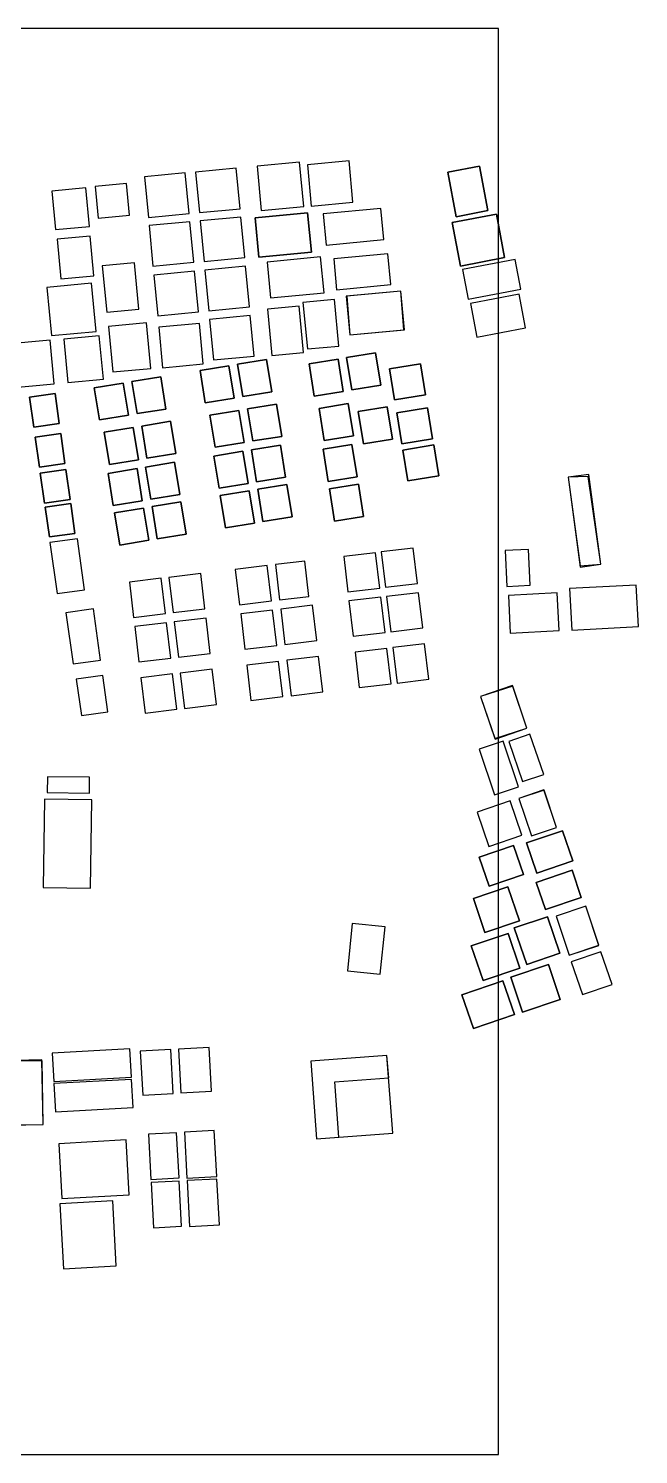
# Model space of a CAD drawing. Header units: millimetres. Extents: x 0 to 1306, y -165 to 1080.
# Drawn here: x 844 to 1306, y 0 to 1080 of the extents above; entities that cross this region are included whole.
import ezdxf

# ---------------------------------------------------------------- set-up
doc = ezdxf.new("R2010")
doc.units = ezdxf.units.MM
for name, color, linetype in [('BLDG_BOX_CAMPUS', 5, 'Continuous'), ('BLDG_BOX_PLATFORM', 3, 'Continuous'), ('BLDG_BOX_RASTER', 1, 'Continuous'), ('BLDG_FOOTPRINT_CAMPUS', 8, 'Continuous'), ('BLDG_FOOTPRINT_PLATFORM', 94, 'Continuous'), ('BLDG_FOOTPRINT_RASTER', 12, 'Continuous'), ('MODEL_WINDOW', 7, 'Continuous')]:
    doc.layers.add(name, color=color, linetype=linetype)

msp = doc.modelspace()

# ---------------------------------------------------------------- linework, layer by layer
at = {"layer": 'BLDG_BOX_CAMPUS'}
for points in [[(857.9, 501.3), (889.9, 500.9), (890.1, 512.9), (858.1, 513.3), (857.9, 501.3)], [(1089.2, 402.2), (1085.6, 366.4), (1110.4, 363.9), (1114.1, 399.7), (1089.2, 402.2)], [(1115.5, 302.2), (1057.7, 297.9), (1062, 239.1), (1119.9, 243.4), (1115.5, 302.2)]]:
    msp.add_lwpolyline(points, close=True, dxfattribs=at)
at = {"layer": 'BLDG_BOX_PLATFORM'}
msp.add_lwpolyline([(890.8, 428.9), (891.8, 495.8), (855.8, 496.4), (854.8, 429.4), (890.8, 428.9)], close=True, dxfattribs=at)
at = {"layer": 'BLDG_BOX_RASTER'}
for points in [[(973.3, 940.6), (1004.2, 943.5), (1001.2, 974.3), (970.4, 971.3), (973.3, 940.6)], [(1052.4, 945.2), (1049.3, 978.8), (1017, 975.7), (1020.2, 942.2), (1052.4, 945.2)], [(1058.1, 945.5), (1089.7, 948.5), (1086.8, 979.7), (1055.2, 976.7), (1058.1, 945.5)], [(1161.6, 971.2), (1168, 937.5), (1192, 942.1), (1185.6, 975.8), (1161.6, 971.2)], [(918.1, 962.6), (894.3, 960.3), (896.5, 936.4), (920.3, 938.6), (918.1, 962.6)], [(965.5, 939.9), (962.6, 970.6), (931.7, 967.7), (934.6, 936.9), (965.5, 939.9)], [(861.4, 956.9), (864.2, 927.7), (889.9, 930.1), (887.1, 959.4), (861.4, 956.9)], [(1018.3, 906.7), (1058.2, 910.5), (1055.3, 940.5), (1015.5, 936.7), (1018.3, 906.7)], [(1067, 939.7), (1069.3, 916), (1113, 920.2), (1110.8, 943.8), (1067, 939.7)], [(966, 933.7), (935.2, 930.8), (938.1, 900.1), (969, 903), (966, 933.7)], [(976.8, 903.6), (1007.7, 906.5), (1004.8, 937.2), (973.9, 934.3), (976.8, 903.6)], [(1171.2, 900.1), (1204.7, 906.5), (1198.4, 939.5), (1164.9, 933.2), (1171.2, 900.1)], [(893.3, 892.7), (890.5, 922.8), (865.4, 920.4), (868.3, 890.4), (893.3, 892.7)], [(1077.3, 882.2), (1118.3, 886.1), (1116.1, 909.3), (1075.1, 905.5), (1077.3, 882.2)], [(903, 865.2), (927.3, 867.5), (924, 902.6), (899.6, 900.3), (903, 865.2)], [(977.5, 897), (980.4, 866.3), (1011.2, 869.2), (1008.3, 899.9), (977.5, 897)], [(1065.2, 907), (1024.6, 903.1), (1027.1, 875.9), (1067.8, 879.7), (1065.2, 907)], [(1212.7, 905.1), (1172.7, 897.5), (1177, 874.9), (1217, 882.5), (1212.7, 905.1)], [(857.6, 883.9), (861.1, 847.4), (895, 850.6), (891.6, 887.1), (857.6, 883.9)], [(972.5, 865.5), (969.6, 896.2), (938.8, 893.3), (941.7, 862.5), (972.5, 865.5)], [(1087.3, 847.9), (1128.8, 851.8), (1126, 881.2), (1084.5, 877.3), (1087.3, 847.9)], [(1215.7, 878.8), (1178.9, 871.8), (1183.7, 846.3), (1220.6, 853.3), (1215.7, 878.8)], [(1052.1, 834.5), (1048.8, 869.7), (1024.8, 867.4), (1028.1, 832.3), (1052.1, 834.5)], [(1055.2, 837.3), (1079.1, 839.5), (1075.8, 874.7), (1051.8, 872.4), (1055.2, 837.3)], [(907.7, 819.9), (936.5, 822.6), (933.2, 857.1), (904.5, 854.4), (907.7, 819.9)], [(945.4, 823), (976.2, 826), (973.3, 856.7), (942.5, 853.8), (945.4, 823)], [(1011.8, 862.7), (981, 859.7), (983.9, 829), (1014.7, 831.9), (1011.8, 862.7)], [(860.1, 844), (824.4, 840.6), (827.5, 807.5), (863.3, 810.8), (860.1, 844)], [(873.6, 811.8), (900.5, 814.4), (897.4, 847.2), (870.5, 844.6), (873.6, 811.8)], [(1088.9, 806.4), (1110.8, 810), (1106.9, 834.4), (1084.9, 830.8), (1088.9, 806.4)], [(995.7, 824.5), (973.8, 820.9), (977.7, 796.5), (999.7, 800.1), (995.7, 824.5)], [(1024.2, 829.3), (1002.2, 825.7), (1006.2, 801.3), (1028.1, 804.9), (1024.2, 829.3)], [(1082.4, 805.2), (1078.4, 829.6), (1056.5, 826), (1060.4, 801.6), (1082.4, 805.2)], [(1144.7, 802.6), (1140.9, 826), (1117.5, 822.2), (1121.3, 798.8), (1144.7, 802.6)], [(893.6, 807.9), (897.5, 783.5), (919.5, 787.1), (915.5, 811.5), (893.6, 807.9)], [(944, 816.2), (922, 812.6), (926, 788.3), (947.9, 791.8), (944, 816.2)], [(867.1, 780.9), (863.9, 803.5), (844.6, 800.8), (847.8, 778.1), (867.1, 780.9)], [(1007.3, 766.4), (1003.3, 790.8), (981.3, 787.2), (985.3, 762.8), (1007.3, 766.4)], [(1031.7, 795.5), (1009.8, 791.9), (1013.7, 767.6), (1035.7, 771.1), (1031.7, 795.5)], [(1064, 792.3), (1068, 767.9), (1090, 771.5), (1086, 795.9), (1064, 792.3)], [(1097.6, 765.5), (1119.6, 769), (1115.6, 793.4), (1093.6, 789.9), (1097.6, 765.5)], [(1150.1, 769.3), (1146.3, 792.8), (1122.9, 788.9), (1126.7, 765.5), (1150.1, 769.3)], [(927.1, 753.3), (923.1, 777.7), (901.1, 774.2), (905.1, 749.8), (927.1, 753.3)], [(955.5, 758.1), (951.5, 782.5), (929.6, 778.9), (933.5, 754.5), (955.5, 758.1)], [(848.9, 770.5), (852.1, 747.9), (871.4, 750.6), (868.2, 773.2), (848.9, 770.5)], [(984.3, 756.2), (988.2, 731.8), (1010.2, 735.4), (1006.2, 759.8), (984.3, 756.2)], [(1034.7, 764.5), (1012.7, 760.9), (1016.7, 736.6), (1038.6, 740.1), (1034.7, 764.5)], [(1092.9, 740.5), (1088.9, 764.9), (1067, 761.3), (1070.9, 736.9), (1092.9, 740.5)], [(1150.9, 764.6), (1127.5, 760.7), (1131.3, 737.3), (1154.7, 741.1), (1150.9, 764.6)], [(875.3, 723.3), (872, 746), (852.7, 743.2), (855.9, 720.6), (875.3, 723.3)], [(904.1, 743.1), (908, 718.8), (930, 722.3), (926, 746.7), (904.1, 743.1)], [(932.5, 747.9), (936.5, 723.5), (958.4, 727.1), (954.5, 751.5), (932.5, 747.9)], [(1043.5, 710.2), (1039.5, 734.6), (1017.6, 731), (1021.5, 706.6), (1043.5, 710.2)], [(1097.8, 710.5), (1093.8, 734.9), (1071.8, 731.3), (1075.8, 706.9), (1097.8, 710.5)], [(1252.8, 740.2), (1262, 672.1), (1277.7, 674.2), (1268.5, 742.3), (1252.8, 740.2)], [(989.1, 726.2), (993.1, 701.8), (1015.1, 705.4), (1011.1, 729.8), (989.1, 726.2)], [(856.4, 717.5), (859.6, 694.9), (878.9, 697.6), (875.7, 720.2), (856.4, 717.5)], [(934.9, 692.4), (930.9, 716.8), (909, 713.2), (912.9, 688.8), (934.9, 692.4)], [(963.3, 697.1), (959.3, 721.5), (937.4, 717.9), (941.4, 693.6), (963.3, 697.1)], [(886.3, 654.9), (880.8, 693.6), (859.9, 690.7), (865.4, 652), (886.3, 654.9)], [(1106.8, 683), (1082.7, 680.1), (1085.9, 653.4), (1110, 656.2), (1106.8, 683)], [(1138.6, 659.7), (1135.4, 686.4), (1111.2, 683.6), (1114.4, 656.8), (1138.6, 659.7)], [(1224.1, 658.3), (1222.7, 685.5), (1205, 684.6), (1206.4, 657.4), (1224.1, 658.3)], [(1003.7, 643.6), (1027.9, 646.5), (1024.7, 673.2), (1000.5, 670.3), (1003.7, 643.6)], [(1056.3, 649.8), (1053.1, 676.7), (1030.9, 674), (1034.1, 647.2), (1056.3, 649.8)], [(923.4, 634), (947.6, 636.9), (944.4, 663.6), (920.2, 660.8), (923.4, 634)], [(974.3, 667.2), (950.2, 664.3), (953.4, 637.6), (977.5, 640.4), (974.3, 667.2)], [(1089.9, 619.7), (1114, 622.6), (1110.8, 649.3), (1086.7, 646.5), (1089.9, 619.7)], [(1139.4, 652.7), (1115.2, 649.9), (1118.4, 623.1), (1142.6, 626), (1139.4, 652.7)], [(1244.6, 652.5), (1207.5, 650.6), (1209, 622), (1246, 624), (1244.6, 652.5)], [(1255.6, 624.4), (1306.2, 627), (1304.5, 658.5), (1253.9, 655.9), (1255.6, 624.4)], [(898.3, 601.7), (892.9, 640.4), (872, 637.5), (877.5, 598.8), (898.3, 601.7)], [(1004.6, 636.7), (1007.8, 609.9), (1031.9, 612.8), (1028.7, 639.5), (1004.6, 636.7)], [(1034.9, 640.3), (1038.1, 613.5), (1062.3, 616.4), (1059.1, 643.2), (1034.9, 640.3)], [(948.4, 630), (924.3, 627.1), (927.5, 600.3), (951.6, 603.2), (948.4, 630)], [(954.2, 630.6), (957.4, 603.9), (981.5, 606.7), (978.3, 633.5), (954.2, 630.6)], [(1091.3, 607.6), (1094.5, 580.9), (1118.7, 583.8), (1115.5, 610.5), (1091.3, 607.6)], [(1119.9, 611.1), (1123.1, 584.3), (1147.2, 587.2), (1144, 613.9), (1119.9, 611.1)], [(962, 565.1), (986.2, 567.9), (983, 594.7), (958.8, 591.8), (962, 565.1)], [(1033.3, 600.7), (1009.2, 597.9), (1012.4, 571.1), (1036.5, 574), (1033.3, 600.7)], [(1042.8, 574.7), (1066.9, 577.6), (1063.7, 604.4), (1039.6, 601.5), (1042.8, 574.7)], [(903.9, 562.5), (900, 590.1), (879.8, 587.2), (883.8, 559.6), (903.9, 562.5)], [(953, 591.2), (928.9, 588.3), (932.1, 561.5), (956.2, 564.4), (953, 591.2)], [(1186.4, 574.1), (1197.4, 541.8), (1221.6, 550), (1210.7, 582.3), (1186.4, 574.1)], [(1185.4, 534.1), (1197.1, 499.5), (1215.2, 505.7), (1203.5, 540.2), (1185.4, 534.1)], [(1234.3, 515), (1223.9, 545.6), (1207.9, 540.1), (1218.3, 509.6), (1234.3, 515)], [(1244.1, 474.9), (1234.5, 503.3), (1215.5, 496.8), (1225.1, 468.5), (1244.1, 474.9)], [(1183.9, 486.6), (1192.7, 460.6), (1217.6, 469.1), (1208.8, 495), (1183.9, 486.6)], [(1221.3, 463.2), (1229, 440.4), (1256.3, 449.6), (1248.5, 472.4), (1221.3, 463.2)], [(1192.9, 430.4), (1219, 439.2), (1211.5, 461.3), (1185.4, 452.5), (1192.9, 430.4)], [(1235.7, 412.8), (1262.7, 421.9), (1255.8, 442.5), (1228.7, 433.3), (1235.7, 412.8)], [(1181, 421), (1189.7, 395.4), (1215.9, 404.2), (1207.2, 429.9), (1181, 421)], [(1276.1, 385.6), (1266.3, 415.3), (1243.8, 407.8), (1253.5, 378.2), (1276.1, 385.6)], [(1221.4, 371), (1246.6, 379.6), (1237.2, 407.3), (1212, 398.8), (1221.4, 371)], [(1188.3, 358.9), (1216.2, 368.4), (1207.3, 394.7), (1179.4, 385.3), (1188.3, 358.9)], [(1255.2, 373), (1263.6, 348.4), (1286.1, 356), (1277.7, 380.6), (1255.2, 373)], [(1218.3, 334.9), (1246.9, 344.6), (1237.9, 371.2), (1209.3, 361.5), (1218.3, 334.9)], [(1203.4, 358.7), (1172.3, 348.2), (1181, 322.7), (1212.1, 333.2), (1203.4, 358.7)], [(921.8, 285.8), (920.6, 307.2), (861.8, 303.9), (863, 282.5), (921.8, 285.8)], [(953.5, 273.5), (951.7, 306.7), (928.4, 305.4), (930.3, 272.2), (953.5, 273.5)], [(957.4, 307), (959.2, 273.8), (982.5, 275.1), (980.6, 308.3), (957.4, 307)], [(854.9, 250), (853.9, 298.8), (813.9, 298), (814.9, 249.2), (854.9, 250)], [(921.9, 284.1), (863, 280.9), (864.2, 259.5), (923.1, 262.7), (921.9, 284.1)], [(917.7, 238.2), (866.8, 235.4), (869.1, 193.9), (920, 196.7), (917.7, 238.2)], [(957.9, 209.5), (956, 243.7), (934.6, 242.6), (936.5, 208.3), (957.9, 209.5)], [(961.9, 244), (963.8, 209.3), (986.5, 210.6), (984.6, 245.3), (961.9, 244)], [(936.6, 205.9), (938.5, 171.7), (959.8, 172.8), (957.9, 207.1), (936.6, 205.9)], [(965.8, 172.7), (988.5, 174), (986.6, 208.6), (963.9, 207.4), (965.8, 172.7)], [(907.6, 192), (867.5, 189.8), (870.3, 140.6), (910.3, 142.9), (907.6, 192)]]:
    msp.add_lwpolyline(points, close=True, dxfattribs=at)
at = {"layer": 'BLDG_FOOTPRINT_CAMPUS'}
for points in [[(857.9, 501.3), (889.9, 500.9), (890.1, 512.9), (858.1, 513.3), (857.9, 501.3)], [(1089.2, 402.2), (1085.6, 366.4), (1110.4, 363.9), (1114.1, 399.7), (1089.2, 402.2)], [(1062, 239.1), (1079, 240.3), (1075.9, 282.2), (1116.8, 285.2), (1115.5, 302.2), (1057.7, 297.9), (1062, 239.1)]]:
    msp.add_lwpolyline(points, close=True, dxfattribs=at)
at = {"layer": 'BLDG_FOOTPRINT_PLATFORM'}
msp.add_lwpolyline([(854.8, 429.4), (890.8, 428.9), (891.8, 495.8), (855.8, 496.4), (854.8, 429.4)], close=True, dxfattribs=at)
at = {"layer": 'BLDG_FOOTPRINT_RASTER'}
for points in [[(970.4, 971.3), (973.3, 940.6), (1004.2, 943.5), (1001.2, 974.3), (970.4, 971.3)], [(1017, 975.7), (1020.2, 942.2), (1052.4, 945.2), (1049.3, 978.8), (1017, 975.7)], [(1055.2, 976.7), (1058.1, 945.5), (1089.7, 948.5), (1086.8, 979.7), (1055.2, 976.7)], [(1185.6, 975.8), (1192, 942.1), (1168, 937.5), (1161.6, 971.2), (1185.6, 975.8)], [(894.3, 960.3), (896.5, 936.4), (920.3, 938.6), (918.1, 962.6), (894.3, 960.3)], [(931.7, 967.7), (934.6, 936.9), (965.5, 939.9), (962.6, 970.6), (931.7, 967.7)], [(861.4, 956.9), (864.2, 927.7), (889.9, 930.1), (887.1, 959.4), (861.4, 956.9)], [(1018.3, 906.7), (1015.5, 936.7), (1055.3, 940.5), (1058.2, 910.5), (1018.3, 906.7)], [(1067, 939.7), (1069.3, 916), (1113, 920.2), (1110.8, 943.8), (1067, 939.7)], [(935.2, 930.8), (938.1, 900.1), (969, 903), (966, 933.7), (935.2, 930.8)], [(973.9, 934.3), (976.8, 903.6), (1007.7, 906.5), (1004.8, 937.2), (973.9, 934.3)], [(1198.4, 939.5), (1204.7, 906.5), (1171.2, 900.1), (1164.9, 933.2), (1198.4, 939.5)], [(865.4, 920.4), (868.3, 890.4), (893.3, 892.7), (890.5, 922.8), (865.4, 920.4)], [(1075.1, 905.5), (1077.3, 882.2), (1118.3, 886.1), (1116.1, 909.3), (1075.1, 905.5)], [(899.6, 900.3), (903, 865.2), (927.3, 867.5), (924, 902.6), (899.6, 900.3)], [(977.5, 897), (980.4, 866.3), (1011.2, 869.2), (1008.3, 899.9), (977.5, 897)], [(1024.6, 903.1), (1027.1, 875.9), (1067.8, 879.7), (1065.2, 907), (1024.6, 903.1)], [(1172.7, 897.5), (1177, 874.9), (1217, 882.5), (1212.7, 905.1), (1172.7, 897.5)], [(857.6, 883.9), (861.1, 847.4), (895, 850.6), (891.6, 887.1), (857.6, 883.9)], [(938.8, 893.3), (941.7, 862.5), (972.5, 865.5), (969.6, 896.2), (938.8, 893.3)], [(1085.1, 877.3), (1087.3, 847.9), (1128.3, 851.7), (1126, 881.2), (1085.1, 877.3)], [(1178.9, 871.8), (1183.7, 846.3), (1220.6, 853.3), (1215.7, 878.8), (1178.9, 871.8)], [(1024.8, 867.4), (1028.1, 832.3), (1052.1, 834.5), (1048.8, 869.7), (1024.8, 867.4)], [(1051.8, 872.4), (1055.2, 837.3), (1079.1, 839.5), (1075.8, 874.7), (1051.8, 872.4)], [(904.5, 854.4), (907.7, 819.9), (936.5, 822.6), (933.2, 857.1), (904.5, 854.4)], [(942.5, 853.8), (945.4, 823), (976.2, 826), (973.3, 856.7), (942.5, 853.8)], [(981, 859.7), (983.9, 829), (1014.7, 831.9), (1011.8, 862.7), (981, 859.7)], [(824.4, 840.6), (827.5, 807.5), (863.3, 810.8), (860.1, 844), (824.4, 840.6)], [(870.5, 844.6), (873.6, 811.8), (900.5, 814.4), (897.4, 847.2), (870.5, 844.6)], [(1084.9, 830.8), (1106.9, 834.4), (1110.8, 810), (1088.9, 806.4), (1084.9, 830.8)], [(973.8, 820.9), (995.7, 824.5), (999.7, 800.1), (977.7, 796.5), (973.8, 820.9)], [(1002.2, 825.7), (1024.2, 829.3), (1028.1, 804.9), (1006.2, 801.3), (1002.2, 825.7)], [(1056.5, 826), (1078.4, 829.6), (1082.4, 805.2), (1060.4, 801.6), (1056.5, 826)], [(1117.5, 822.2), (1140.9, 826), (1144.7, 802.6), (1121.3, 798.8), (1117.5, 822.2)], [(893.6, 807.9), (915.5, 811.5), (919.5, 787.1), (897.5, 783.5), (893.6, 807.9)], [(922, 812.6), (944, 816.2), (947.9, 791.8), (926, 788.3), (922, 812.6)], [(847.8, 778.1), (844.6, 800.8), (863.9, 803.5), (867.1, 780.9), (847.8, 778.1)], [(981.3, 787.2), (1003.3, 790.8), (1007.3, 766.4), (985.3, 762.8), (981.3, 787.2)], [(1009.8, 791.9), (1031.7, 795.5), (1035.7, 771.1), (1013.7, 767.6), (1009.8, 791.9)], [(1064, 792.3), (1086, 795.9), (1090, 771.5), (1068, 767.9), (1064, 792.3)], [(1093.6, 789.9), (1115.6, 793.4), (1119.6, 769), (1097.6, 765.5), (1093.6, 789.9)], [(1122.9, 788.9), (1146.3, 792.8), (1150.1, 769.3), (1126.7, 765.5), (1122.9, 788.9)], [(901.1, 774.2), (923.1, 777.7), (927.1, 753.3), (905.1, 749.8), (901.1, 774.2)], [(929.6, 778.9), (951.5, 782.5), (955.5, 758.1), (933.5, 754.5), (929.6, 778.9)], [(852.1, 747.9), (848.9, 770.5), (868.2, 773.2), (871.4, 750.6), (852.1, 747.9)], [(984.3, 756.2), (1006.2, 759.8), (1010.2, 735.4), (988.2, 731.8), (984.3, 756.2)], [(1012.7, 760.9), (1034.7, 764.5), (1038.6, 740.1), (1016.7, 736.6), (1012.7, 760.9)], [(1067, 761.3), (1088.9, 764.9), (1092.9, 740.5), (1070.9, 736.9), (1067, 761.3)], [(1127.5, 760.7), (1150.9, 764.6), (1154.7, 741.1), (1131.3, 737.3), (1127.5, 760.7)], [(855.9, 720.6), (852.7, 743.2), (872, 746), (875.3, 723.3), (855.9, 720.6)], [(904.1, 743.1), (926, 746.7), (930, 722.3), (908, 718.8), (904.1, 743.1)], [(932.5, 747.9), (954.5, 751.5), (958.4, 727.1), (936.5, 723.5), (932.5, 747.9)], [(1017.6, 731), (1039.5, 734.6), (1043.5, 710.2), (1021.5, 706.6), (1017.6, 731)], [(1071.8, 731.3), (1093.8, 734.9), (1097.8, 710.5), (1075.8, 706.9), (1071.8, 731.3)], [(1252.8, 740.2), (1261.9, 673), (1277.7, 674.2), (1267.9, 740.8), (1252.8, 740.2)], [(989.1, 726.2), (1011.1, 729.8), (1015.1, 705.4), (993.1, 701.8), (989.1, 726.2)], [(859.6, 694.9), (856.4, 717.5), (875.7, 720.2), (878.9, 697.6), (859.6, 694.9)], [(909, 713.2), (930.9, 716.8), (934.9, 692.4), (912.9, 688.8), (909, 713.2)], [(937.4, 717.9), (959.3, 721.5), (963.3, 697.1), (941.4, 693.6), (937.4, 717.9)], [(859.9, 690.7), (865.4, 652), (886.3, 654.9), (880.8, 693.6), (859.9, 690.7)], [(1082.7, 680.1), (1085.9, 653.4), (1110, 656.2), (1106.8, 683), (1082.7, 680.1)], [(1111.2, 683.6), (1114.4, 656.8), (1138.6, 659.7), (1135.4, 686.4), (1111.2, 683.6)], [(1205, 684.6), (1206.4, 657.4), (1224.1, 658.3), (1222.7, 685.5), (1205, 684.6)], [(1000.5, 670.3), (1003.7, 643.6), (1027.9, 646.5), (1024.7, 673.2), (1000.5, 670.3)], [(1030.9, 674), (1034.1, 647.2), (1056.3, 649.9), (1053.1, 676.7), (1030.9, 674)], [(920.2, 660.8), (923.4, 634), (947.6, 636.9), (944.4, 663.6), (920.2, 660.8)], [(950.2, 664.3), (953.4, 637.6), (977.5, 640.4), (974.3, 667.2), (950.2, 664.3)], [(1086.7, 646.5), (1089.9, 619.7), (1114, 622.6), (1110.8, 649.3), (1086.7, 646.5)], [(1115.2, 649.9), (1118.4, 623.1), (1142.6, 626), (1139.4, 652.7), (1115.2, 649.9)], [(1207.5, 650.6), (1209, 622), (1246, 624), (1244.6, 652.5), (1207.5, 650.6)], [(1253.9, 655.9), (1255.6, 624.4), (1306.2, 627), (1304.5, 658.5), (1253.9, 655.9)], [(872, 637.5), (877.5, 598.8), (898.3, 601.7), (892.9, 640.4), (872, 637.5)], [(1004.6, 636.7), (1007.8, 609.9), (1031.9, 612.8), (1028.7, 639.5), (1004.6, 636.7)], [(1034.9, 640.3), (1038.1, 613.5), (1062.3, 616.4), (1059.1, 643.2), (1034.9, 640.3)], [(924.3, 627.1), (927.5, 600.3), (951.6, 603.2), (948.4, 630), (924.3, 627.1)], [(954.2, 630.6), (957.4, 603.9), (981.5, 606.7), (978.3, 633.5), (954.2, 630.6)], [(1091.3, 607.6), (1094.5, 580.9), (1118.7, 583.8), (1115.5, 610.5), (1091.3, 607.6)], [(1119.9, 611.1), (1123.1, 584.3), (1147.2, 587.2), (1144, 613.9), (1119.9, 611.1)], [(958.8, 591.8), (962, 565.1), (986.2, 567.9), (983, 594.7), (958.8, 591.8)], [(1009.2, 597.9), (1012.4, 571.1), (1036.5, 574), (1033.3, 600.7), (1009.2, 597.9)], [(1039.6, 601.5), (1042.8, 574.7), (1066.9, 577.6), (1063.7, 604.4), (1039.6, 601.5)], [(883.8, 559.6), (903.9, 562.5), (900, 590.1), (879.8, 587.2), (883.8, 559.6)], [(928.9, 588.3), (932.1, 561.5), (956.2, 564.4), (953, 591.2), (928.9, 588.3)], [(1210.8, 581.8), (1186.4, 574.1), (1197.2, 542.3), (1221.6, 550), (1210.8, 581.8)], [(1203.5, 540.2), (1185.4, 534.1), (1197.1, 499.5), (1215.2, 505.7), (1203.5, 540.2)], [(1223.9, 545.6), (1207.9, 540.1), (1218.3, 509.6), (1234.3, 515), (1223.9, 545.6)], [(1234.6, 503.1), (1215.5, 496.8), (1225, 468.6), (1244.1, 474.9), (1234.6, 503.1)], [(1208.8, 495), (1183.9, 486.6), (1192.7, 460.6), (1217.6, 469.1), (1208.8, 495)], [(1221.3, 463.2), (1248.5, 472.4), (1256.3, 449.6), (1229, 440.4), (1221.3, 463.2)], [(1185.4, 452.5), (1211.5, 461.3), (1219, 439.2), (1192.9, 430.4), (1185.4, 452.5)], [(1228.7, 433.3), (1255.8, 442.5), (1262.7, 421.9), (1235.7, 412.8), (1228.7, 433.3)], [(1181, 421), (1207.2, 429.9), (1215.9, 404.2), (1189.7, 395.4), (1181, 421)], [(1266.3, 415.3), (1243.8, 407.6), (1253.5, 378.2), (1276, 385.8), (1266.3, 415.3)], [(1212, 398.8), (1237.2, 407.3), (1246.6, 379.6), (1221.4, 371), (1212, 398.8)], [(1179.4, 385.3), (1207.3, 394.7), (1216.2, 368.4), (1188.3, 358.9), (1179.4, 385.3)], [(1277.7, 380.6), (1255.2, 373), (1263.6, 348.4), (1286.1, 356), (1277.7, 380.6)], [(1209.3, 361.5), (1237.9, 371.2), (1246.9, 344.6), (1218.3, 334.9), (1209.3, 361.5)], [(1172.3, 348.2), (1203.4, 358.7), (1212.1, 333.2), (1181, 322.7), (1172.3, 348.2)], [(861.8, 303.9), (863, 282.5), (921.8, 285.8), (920.6, 307.2), (861.8, 303.9)], [(928.4, 305.4), (930.3, 272.2), (953.5, 273.5), (951.7, 306.7), (928.4, 305.4)], [(957.4, 307), (959.2, 273.8), (982.5, 275.1), (980.6, 308.3), (957.4, 307)], [(813.9, 298), (815.2, 249.3), (854.9, 250), (854, 298.2), (813.9, 298)], [(863, 280.9), (864.2, 259.5), (923.1, 262.7), (921.9, 284.1), (863, 280.9)], [(866.8, 235.4), (869.1, 193.9), (920, 196.7), (917.7, 238.2), (866.8, 235.4)], [(934.6, 242.6), (936.5, 208.3), (957.9, 209.5), (956, 243.7), (934.6, 242.6)], [(961.9, 244), (963.8, 209.3), (986.5, 210.6), (984.6, 245.3), (961.9, 244)], [(936.6, 205.9), (938.5, 171.7), (959.8, 172.8), (957.9, 207.1), (936.6, 205.9)], [(963.9, 207.4), (965.8, 172.7), (988.5, 174), (986.6, 208.6), (963.9, 207.4)], [(867.5, 189.8), (870.3, 140.6), (910.3, 142.9), (907.6, 192), (867.5, 189.8)]]:
    msp.add_lwpolyline(points, close=True, dxfattribs=at)
at = {"layer": 'MODEL_WINDOW'}
msp.add_lwpolyline([(0, 0), (1200, 0), (1200, 1080), (0, 1080)], close=True, dxfattribs=at)

doc.saveas('drawing.dxf')
